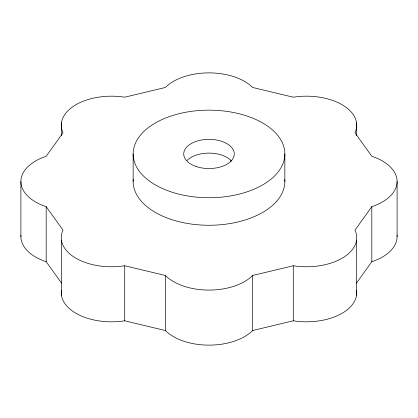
<?xml version="1.0" encoding="UTF-8"?>
<svg xmlns="http://www.w3.org/2000/svg" width="418" height="418" viewBox="0 0 418 418"><rect width="100%" height="100%" fill="white"/><g stroke="black" fill="none" stroke-linecap="round" stroke-linejoin="round"><path stroke-width="0.63" d="M397.1 181.475A50.28 29.03 0 0 1 371.816 206.659L354.976 230.135A50.28 29.03 0 0 1 342.008 258.267A50.28 29.03 0 0 1 293.279 265.754L252.629 275.478A50.28 29.03 0 0 1 209 290.071A50.28 29.03 0 0 1 165.371 275.478L124.721 265.754A50.28 29.03 0 0 1 75.992 258.267A50.28 29.03 0 0 1 63.024 230.135L46.184 206.659A50.28 29.03 0 0 1 20.9 181.475A50.28 29.03 0 0 1 46.184 156.285L63.024 132.814A50.28 29.03 0 0 1 75.992 104.683A50.28 29.03 0 0 1 124.721 97.195L165.371 87.472A50.28 29.03 0 0 1 209 72.873A50.28 29.03 0 0 1 252.629 87.472L293.279 97.195A50.28 29.03 0 0 1 342.008 104.683A50.28 29.03 0 0 1 354.976 132.814L371.816 156.285A50.28 29.03 0 0 1 397.1 181.475L397.1 236.525M356.476 283.096L371.816 261.715A50.28 29.03 0 0 0 397.053 235.256M61.472 290.181A50.28 29.03 0 0 0 124.721 320.805L165.371 330.528A50.28 29.03 0 0 0 209 345.127A50.28 29.03 0 0 0 252.629 330.528L293.279 320.805A50.28 29.03 0 0 0 356.528 290.181M20.947 235.256A50.28 29.03 0 0 0 46.184 261.715L61.524 283.096M371.816 206.659L371.816 261.715M356.554 122.746L356.554 135.698M356.554 240.204L356.554 295.254M293.279 265.754L293.279 320.805M284.851 153.949A75.851 43.791 0 0 1 171.072 191.872A75.851 43.791 0 0 1 171.072 116.021A75.851 43.791 0 0 1 284.851 153.949L284.851 181.475M252.629 275.478L252.629 330.528M230.955 160.167L230.955 161.468M165.371 275.478L165.371 330.528M133.149 153.949L133.149 181.475M124.721 265.754L124.721 320.805M61.446 122.746L61.446 135.698M61.446 240.204L61.446 295.254M46.184 206.659L46.184 261.715M20.9 181.475L20.9 236.525M284.778 179.578A75.851 43.791 0 0 1 209 225.265A75.851 43.791 0 0 1 133.222 179.578M187.102 160.413A25.284 14.599 0 0 1 230.898 160.413M196.356 166.589A25.284 14.599 0 0 0 234.284 153.949A25.284 14.599 0 0 0 196.356 141.305A25.284 14.599 0 0 0 196.356 166.589"/></g></svg>
